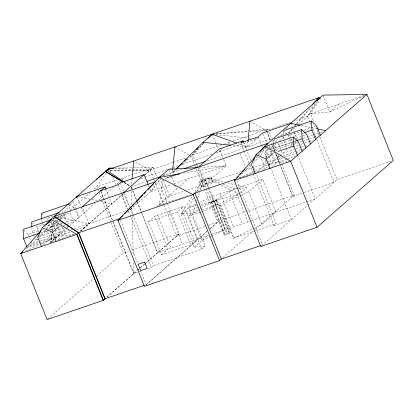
<?xml version="1.0" encoding="UTF-8"?>
<svg xmlns="http://www.w3.org/2000/svg" width="414" height="414" viewBox="0 0 414 414"><rect width="100%" height="100%" fill="white"/><g stroke="black" fill="none" stroke-linecap="round" stroke-linejoin="round"><path stroke-width="0.31" stroke-dasharray="2.07 1.55" d="M131.502 184.173L131.931 179.666M172.762 169.435L172.457 172.654L175.846 169.688M248.053 141.19L247.51 146.98L232.244 145.386M51.75 234.148L50.611 242.387L60.961 233.294L68.931 230.562M52.19 230.981L53.416 222.111M53.768 219.58L54.032 217.676M51.776 234.22L50.632 242.371L65.816 229.066M53.836 219.513L54.099 217.635M163.012 179.179L159.25 205.282L189.488 194.937M265.571 160.435L264.282 169.347L269.105 165.124M265.938 157.889L267.315 148.341M195.832 203.921L193.002 213.044L181.161 214.121L194.352 247.111L205.209 246.123L192.013 213.138L188.577 216.144L201.773 249.135L153.418 265.679L151.182 267.635L148.181 268.665M196.588 201.489L196.966 200.272M197.721 197.84L199.796 191.149M199.988 190.543L203.005 180.814L205.561 179.935L208.915 178.025L224.367 182.015M46.694 229.361L50.43 221.495M260.727 155.721L264.199 148.419M197.794 207.43L181.161 214.121L188.582 207.616L193.519 197.913M196.712 191.63L202.518 180.214L207.611 178.144L208.915 178.025M314.966 103.484L307.607 116.344L294.84 120.717M127.465 212.051L150.955 191.516L157.149 181.156M181.161 214.121L192.272 196.169M194.968 191.811L201.701 180.928L202.518 180.214M317.398 101.637L307.607 116.344L309.765 121.747M298.416 124.397L310.603 113.715L321.233 97.751M106.087 172.969L96.819 186.864L93.424 189.84M150.023 189.188L150.955 191.516L160.942 178.931M163.339 175.909L165.336 173.394M56.801 221.495L58.012 219.994M58.415 219.492L62.048 214.99M64.47 211.989L73.749 200.485M241.869 173.952L246.651 169.761L251.091 164.26M253.922 160.756L257.555 156.254M257.958 155.752L261.591 151.25M270.57 148.362L273.395 144.859M275.413 142.359L278.239 138.856M280.661 135.854L284.697 130.85M286.312 128.852L287.528 127.352M292.061 128.93L288.744 132.873L276.614 137.024M294.545 125.975L296.207 124.003M296.621 123.512L309.879 107.743M292.129 129.044L288.744 132.873L294.545 127.786M295.089 125.696L296.357 124.262M296.781 123.781L312.855 105.596M256.131 156.585L257.834 154.681M258.264 154.205L259.537 152.776M130.312 209.562L138.436 200.604M203.812 143.151L192.795 154.836L181.658 164.596M203.31 143.57L191.33 156.119L190.114 156.533M175.194 169.942L172.457 172.654L175.691 169.533M186.667 159.618L187.578 158.712M193.959 152.378L195.325 151.017M38.16 236.834L45.473 230.432M26.32 248.643L27.257 247.826L53.603 238.811M27.588 247.536L38.145 238.283M38.616 237.869L47.574 230.018M48.045 229.61L55.59 222.996M56.076 222.572L58.503 220.445M58.985 220.02L67.234 212.791M70.142 210.245L90.029 192.815M57.608 227.648L59.973 225.573M43.263 244.85L50.389 238.609L47.155 230.515M50.617 242.335L54.363 239.049M55.3 238.231L57.649 236.171L73.578 234.681M66.287 228.657L68.165 227.007M69.583 225.77L95.308 203.222M98.687 200.262L113.638 187.159M116.991 184.225L120.272 181.348M122.146 179.702L124.961 177.239M58.364 239.473L65.091 233.574L62.55 227.219M80.533 231.131L89 223.695L82.251 206.819M80.482 231.183L84.596 227.581M123.455 193.566L85.838 226.525L76.316 229.786M144.807 174.879L153.102 167.613L156.937 177.208M156.414 206.689L177.865 187.889M179.769 186.228L188.318 178.729M223.053 148.362L219.182 151.757L218.716 150.593M228.378 143.699L230.319 142.002L224.869 143.865M159.726 204.863L169.766 196.065L241.207 171.624M148.455 221.744L154.769 216.212L183.785 206.286L196.981 239.271L190.673 244.803L161.651 254.729L148.455 221.744L177.477 211.813L183.785 206.286M47.574 319.122L93.631 278.762M96.545 276.21L123.206 252.845L128.713 250.962M258.155 137.65L247.51 146.98L237.331 143.322M216.025 133.919L267.842 129.163L266.368 130.457L248.954 131.683M252.882 162.925L259.516 157.113M269.845 149.438L276.143 143.917M279.538 140.941L284.382 136.698M107.107 297.024L137.2 270.647M137.686 270.223L144.481 264.267M144.967 263.842L179.49 233.589L158.138 180.209M271.988 154.039L273.84 152.414M161.651 254.729L167.96 249.202L154.769 216.212M201.954 211.57L220.196 205.328L239.349 196.039M269.586 164.7L279.631 155.897M280.118 155.473L287.363 149.123M290.261 146.582L292.677 144.465M294.608 142.773L296.543 141.081M338.755 104.085L329.756 111.971L310.603 113.715L313.962 122.114M240.591 193.048L246.625 187.759L237.351 185.368M271.765 166.718L278.865 160.497L276.091 153.563M239.934 195.76L248.679 191.61L262.766 179.262L275.962 212.253L261.876 224.595L233.387 238.319L220.196 205.328M206.938 231.493L146.261 284.661L140.983 271.465M210.338 228.512L217.619 222.132M146.406 284.589L207.047 231.452M209.955 228.901L219.182 220.817L294.266 195.129L255.355 229.227M194.352 247.111L207.347 235.726M201.773 249.135L205.209 246.123M222.784 257.772L253.409 230.934M253.306 173.994L273.959 225.635L276.195 223.674L255.78 172.638M261.275 245.383L262.486 244.969L307.374 205.649M307.861 205.225L336.996 179.697L390.852 161.269M80.476 231.152L123.682 193.348M144.791 174.884L153.102 167.613L116.386 168.074M196.96 191.304L226.142 165.791L223.115 158.226M106.89 297.112L137.2 270.59M137.686 270.166L144.491 264.21M144.978 263.785L179.49 233.589L131.16 250.123M198.021 210.141L193.002 213.044L198.503 211.166M198.575 209.815L200.247 208.847M200.806 208.527L211.952 202.063A3.276 0.44 -21.8 0 0 216.895 199.843A3.276 0.44 -21.8 0 0 212.827 200.914A3.276 0.44 -21.8 0 0 211.952 202.063L225.149 235.054A3.276 0.44 -21.8 0 0 230.091 232.834A3.276 0.44 -21.8 0 0 226.023 233.905A3.276 0.44 -21.8 0 0 225.149 235.054M25.906 251.117L39.221 244.85M41.535 243.758L53.665 238.05M54.234 237.781L57.649 236.171M364.589 95.546L329.756 111.971L323.453 96.214M239.618 178.051L254.801 170.889M255.386 170.615L267.516 164.896M268.091 164.627L271.512 163.012L286.804 161.62M210.969 236.27L201.778 240.606L188.582 207.616L196.05 204.097M199.496 202.472L211.564 196.779L262.766 179.262M221.345 185.353L239.199 194.264L216.222 205.101L202.167 209.908M211.544 236.001L224.755 229.77L208.527 188.494M201.354 205.996L216.926 199.708L230.122 232.699M117.617 179.748L96.819 186.864L97.538 188.665M121.292 178.496L153.102 167.613M310.603 113.715L364.465 95.287M221.842 144.9L192.795 154.836L196.629 164.436M233.341 140.967L247.867 135.994M248.472 135.787L267.842 129.163M172.545 162.547L150.127 170.216L107.992 170.868M173.15 162.34L185.876 157.988M291.233 121.949L266.362 130.457L249.942 121.23M140.455 178.693L144.093 177.446M144.698 177.239L167.116 169.569M169.538 168.741L178.02 165.838M182.263 164.389L211.916 154.246M216.155 152.792L256.706 138.923L254.796 138.721M131.259 186.75L145.8 181.777M162.764 175.971L182.222 169.316M207.238 160.756L272.371 138.473M53.427 215.999L46.699 218.302L47.62 220.615M73.614 209.096L74.836 208.677L78.536 217.919L65.076 222.525M287.223 134.39L288.517 135.632L300.75 131.445M303.809 130.4L315.432 126.425M164.834 178.558L166.045 178.144M53.008 218.654L70.137 212.796L69.702 204.309M294.214 136.196L300.942 133.893M301.552 133.681L304 132.847M35.935 226.147L36.799 226.975L44.753 224.253M49.033 222.789L52.702 221.537M55.15 220.698L57.598 219.86M60.046 219.022L64.941 217.35L62.359 214.861M277.81 143.425L278.674 144.258L292.134 139.653M295.803 138.395L306.815 134.628M271.807 149.024L293.836 141.49M294.447 141.277L295.674 140.858M303.017 138.348L306.686 137.091M307.302 136.884L312.808 135M313.419 134.788L323.21 131.44M34.176 236.296L32.095 231.095L40.66 228.166M44.334 226.913L55.341 223.146M57.789 222.308L60.237 221.469L61.391 224.357M275.129 151.265L273.97 148.378L295.994 140.843M150.955 191.516L171.443 184.504M173.854 183.681L226.142 165.791L200.536 167.38M267.304 148.678L270.316 151.576L271.543 151.162M273.99 150.323L297.236 142.369M23.955 230.313L28.261 234.459L39.884 230.479M42.331 229.646L43.553 229.227M46.001 228.388L56.402 224.833L60.102 234.076L40.51 240.777M107.381 207.616L112.468 220.191M58.348 224.828L50.394 227.55L48.547 222.923M60.796 223.99L62.628 223.363M293.438 144.46L302.003 141.531M302.613 141.319L313.626 137.552M314.236 137.344L318.516 135.88M266.538 158.008L265.617 155.7L276.019 152.14M40.598 232.751L46.544 230.717M49.406 229.734L51.698 228.952L51.3 221.071M47.527 231.043L45.695 231.669L45.23 230.515M49.975 230.205L62.825 225.806M63.435 225.599L66.494 224.554M67.104 224.341L73.832 222.044L70.137 212.796M293.019 147.115L298.52 145.231M300.968 144.393L308.922 141.671M309.532 141.464L313.817 139.999M51.507 232.456L40.494 236.223L39.801 234.49M55.181 231.198L64.356 228.062M66.804 227.224L68.636 226.598M295.218 149.107L282.369 153.501L281.448 151.193M295.829 148.9L300.724 147.224M301.335 147.017L308.063 144.714M38.854 239.297L35.795 240.343L35.102 238.609M39.465 239.085L53.535 234.272M54.146 234.065L63.937 230.717M280.728 156.575L277.67 157.62L276.05 153.578M283.176 155.742L294.799 151.762M295.41 151.555L303.364 148.833M71.322 229.749L125.38 211.249M244.834 170.382L266.233 163.059M268.681 162.221L274.803 160.13L271.31 151.395M282.581 157.894L274.016 160.823L270.316 151.576M285.029 157.056L295.425 153.501M296.041 153.289L299.71 152.036M38.067 241.616L31.961 243.706L28.261 234.459M29.606 245.766L38.735 242.64M39.346 242.433L53.691 237.522M54.26 237.331L70.359 231.824M287.057 158.872L269.312 164.943L268.619 163.209M287.668 158.666L295.622 155.943M51.217 242.18L54.865 240.927M58.488 239.69L74.375 234.252M239.194 177.932L255.096 172.493M263.718 169.543L256.934 171.862L264.158 165.528L261.156 158.019M188.577 216.144L201.344 211.777M204.925 226.474L176.519 236.192L164.28 205.603M208.552 225.237L217.717 222.101L196.365 168.715M292.755 196.433L280.04 164.643L292.75 196.438L303.685 192.696M304.29 192.489L333.953 182.341L316.917 139.756M141.764 213.158L157.599 252.747L208.547 235.318M212.149 234.086L251.019 220.786M251.624 220.579L315.137 198.849L298.101 156.264M233.387 238.319L254.791 230.996M255.402 230.789L276.195 223.674M140.972 271.129L133.769 273.592L112.66 220.812L133.769 273.592L133.396 260.727M273.959 225.635L291.373 219.674L270.715 168.037M188.582 207.616L196.65 205.489M200.992 204.345L239.199 194.264M183.573 173.161L226.142 165.791M201.701 180.928L203.005 180.814M237.895 188.556L234.779 188.841L215.829 199.817L229.025 232.808M238.521 188.499L246.625 187.759M216.056 134.001L248.307 131.724M110.543 170.195L150.127 170.216L153.729 179.21M114.404 168.415L150.127 170.216L133.701 160.994M216.004 134.669L248.436 138.059M249.073 138.126L250.346 138.255M301.351 125.551L316.933 128.79M77.604 196.624L97.513 200.78M100.623 201.421L111.821 203.766L106.238 189.793M56.801 216.91L89 223.695M227.457 182.812L234.878 184.727M207.611 178.144L220.605 183.257M222.965 184.189L234.779 188.841L247.976 221.826M208.097 178.744L219.037 184.204M174.899 146.903L189.136 154.893M189.684 155.198L191.33 156.119L194.927 165.119M124.117 182.548L130.162 186.103M124.076 182.558L130.11 186.129M124.821 182.445L130.141 186.046M286.793 133.976L283.352 130.658L283.626 136.113M273.939 139.694L276.091 141.769M69.671 203.698L74.836 208.677M56.402 224.833L53.484 222.018L52.304 230.458L51.698 228.952M41.535 213.329L44.546 216.227M32.494 222.83L34.217 224.492M211.564 196.779L213.603 200.583L226.794 233.574M205.561 179.935L208.785 187.547M209.034 188.132L216.222 205.101L214.183 201.297L227.379 234.288M315.908 126.901L336.996 179.697M309.962 122.363L310.966 124.743M312.601 128.961L316.72 139.14M290.757 123.346L292.155 126.839M292.387 127.424L294.018 131.497M294.25 132.082L297.278 139.647M289.464 134.674L290.902 138.271M291.145 138.871L292.822 143.068M288.517 135.632L289.671 138.519M289.904 139.099L292.212 144.879M284.273 140.91L286.819 147.265M278.674 144.258L281.215 150.613M269.038 132.164L276.956 151.954M278.156 154.955L281.515 163.354M281.753 163.949L294.23 195.139M269.214 146.158L269.912 147.901M262.838 133.562L266.564 142.877M264.763 146.126L271.512 163.012M258.227 136.811L261.353 144.621M261.591 145.221L262.31 147.022M263.273 149.423L266.393 157.227M267.594 160.234L270.477 167.437M243.53 142.012L250.977 160.627M253.14 166.03L253.86 167.83M254.098 168.431L255.541 172.038M240.819 142.773L243.939 150.577M244.177 151.177L253.063 173.394M240.13 153.459L245.486 166.847M245.719 167.432L246.651 169.761M248.679 191.61L261.876 224.595M236.855 180.778L262.523 244.959M219.855 150.075L222.882 157.641M212.185 134.271L217.78 148.264M228.973 190.823L242.169 223.814M220.269 193.804L233.465 226.789M211.161 177.12L213.143 182.077M220.688 204.899L233.879 237.884M216.243 200.324L229.439 233.31M198.746 166.956L205.499 183.837M196.873 165.036L224.735 234.552M210.861 202.177L224.052 235.162M195.165 165.719L196.127 168.115M199.45 181.839L201.432 186.792M168.772 169.968L170.449 174.159M171.65 177.156L174.522 184.349M174.765 184.944L176.442 189.141M180.887 207.274L194.078 240.265M177.477 211.813L190.673 244.803M163.478 180.344L169.766 196.065M159.675 177.937L167.344 197.116M169.279 211.249L182.47 244.234M153.967 179.811L154.448 181.011M155.405 183.412L164.042 205.002M148.393 185.11L149.092 186.859M157.667 215.218L170.863 248.209M131.45 187.366L136.967 201.163M137.205 201.763L141.526 212.558M120.272 182.817L123.636 191.221M124.598 193.623L129.882 206.834M130.84 209.236L132.765 214.038M133.003 214.638L153.418 265.679M123.558 192.676L129.38 207.233M118.037 184.773L127.647 208.791M128.604 211.192L151.182 267.635M121.509 194.704L127.331 209.256M110.233 170.49L110.931 172.234M112.556 176.312L115.816 184.463M120.593 220.486L137.867 263.671M100.928 191.299L107.443 207.595M100.861 191.32L112.417 220.212M97.782 189.265L98.739 191.661M98.977 192.262L123.206 252.845M76.983 196.49L80.937 206.384M81.17 206.964L83.731 213.365M72.605 200.329L75.633 207.89M75.865 208.475L79.353 217.205M62.359 210.892L63.528 213.826M63.766 214.416L67.943 224.864M57.893 215.601L59.062 218.535M54.508 216.972L56.138 221.045M57.235 223.979L60.961 233.294M51.238 219.855L54.958 229.159M55.191 229.739L57.748 236.135M41.995 222.421L43.382 225.889M36.799 226.975L38.647 231.602M131.502 187.351L137.008 201.152M137.246 201.747L157.599 252.747M205.049 179.019L208.309 187.899M283.657 136.718L283.781 139.145M273.54 139.885L273.97 148.378M265.183 147.208L265.617 155.7M59.807 212.982L59.895 214.799M59.926 215.404L60.144 219.653M41.84 219.389L41.964 221.816M31.909 227.457L32.095 231.095M131.279 187.392L131.316 188.68M131.388 191.252L131.761 204.118M131.854 207.336L132.097 215.699M132.113 216.341L133.251 255.583M270.207 140.051L266.368 130.457L270.202 140.056M274.523 150.846L271.646 143.648L274.518 150.851M279.802 164.042L275.724 153.848L279.797 164.047M201.463 181.674A6.313 0.844 -21.8 0 0 211.073 177.394A6.313 0.844 -21.8 0 0 203.388 179.371A6.313 0.844 -21.8 0 0 201.463 181.674M203.445 186.626A6.313 0.844 -21.8 0 0 213.055 182.351A6.313 0.844 -21.8 0 0 205.37 184.328A6.313 0.844 -21.8 0 0 203.445 186.626"/><path stroke-width="0.62" d="M131.994 179.024L133.701 160.994L318.169 97.89L319.944 97.771M172.762 169.435L174.899 146.903M248.115 140.543L249.942 121.23M51.139 219.891L42.233 227.695L37.695 237.248L41.39 246.49M265.001 146.732L256.002 154.619L251.464 164.167L255.159 173.414M158.779 178.429L159.431 177.342L168.534 169.367L197.338 167.577M108.587 169.228L109.301 168.162L113.809 168.105M105.648 171.36L106.714 170.195L133.701 160.994M76.171 197.483L76.978 196.484M312.782 104.297L318.169 97.89L319.199 98.418L317.088 100.814M41.183 230.37L20.7 253.57L47.087 319.551L103.391 300.29L105.161 298.722M45.876 225.05L50.994 219.254L109.301 168.162L112.489 168.322M260.049 151.457L264.763 146.126L323.003 95.091L366.913 94.449L393.3 160.43L317.052 227.245L260.753 246.506L234.36 180.53L255.34 156.787M236.984 178.025L238.262 176.597M239.965 174.692L241.238 173.259M242.516 171.831L244.643 169.45M266.771 144.677L268.049 143.244L166.651 177.937M122.979 181.917L105.425 171.551L106.714 170.195L107.992 170.195M260.67 245.59L221.324 259.05L219.549 260.603L144.367 286.328L117.974 220.346L159.431 177.342L179.764 173.823M122.549 215.911L117.974 220.346L193.162 194.627L195.061 192.965M124.774 213.603L131.461 206.679M132.356 205.753L134.136 203.905M136.366 201.597L142.607 195.134M143.943 193.747L145.728 191.899M147.953 189.591L153.749 183.588M176.105 169.036L202.989 142.333L212.185 134.271L213.464 134.157L212.185 134.271L208.03 138.286M176.157 169.083L182.16 163.282M184.468 161.051L186.316 159.266M196.479 149.449L198.327 147.663M22.573 251.929L20.7 253.57L76.999 234.308L103.391 300.29M42.233 227.695L52.397 232.218L57.132 228.067M106.005 189.208L105.073 186.88L82.251 206.819M105.606 298.235L103.174 300.362L76.787 234.381L78.577 232.813L119.874 218.685L117.974 220.346M243.53 142.012L243.049 140.812L240.819 142.773L258.227 136.811L262.605 132.977L290.757 123.346L300.103 125.292M159.431 177.342L193.162 194.627L194.932 193.074L235.525 179.184M103.174 300.362L104.97 298.789L78.577 232.813L54.275 216.382M256.002 154.619L266.166 159.136L271.501 154.463M366.913 94.449L290.664 161.269L234.36 180.53M96.343 179.5L109.301 168.162M123.015 181.901L105.425 171.551L106.175 170.899M123.558 192.676L144.201 174.63L148.16 184.53M198.746 166.956L219.389 148.911L243.049 140.812M105.425 171.551L105.803 171.22M76.983 196.49L105.073 186.88M144.201 174.63L120.272 182.817L118.037 184.773L100.628 190.73M69.06 203.911L41.535 213.329L41.809 218.783M283.963 130.446L311.488 121.028L316.653 126.006L320.353 135.249M147.011 181.363L160.342 176.804M184.054 168.689L205.406 161.382M59.161 212.584L31.635 222.002L31.883 226.851M274.12 139.073L301.651 129.654L306.815 134.628L310.51 143.875M155.535 181.741L54.208 216.413L78.577 232.813M304.611 132.635L311.954 130.125L311.488 121.028M265.767 146.396L293.293 136.977L298.458 141.95L302.158 151.198M50.529 220.098L23.096 229.485L23.562 238.578L26.796 246.666M296.605 140.631L302.111 138.747L301.651 129.654M277.851 151.514L293.759 146.07L293.293 136.977M23.562 238.578L39.382 233.165M144.45 285.282L105.063 298.758L78.676 232.782M214.095 134.472L212.185 134.271L236.73 143.104M202.989 142.333L230.971 145.252M317.559 128.92L325.658 130.601M264.763 146.126L290.664 161.269L317.052 227.245M50.994 219.254L76.787 234.381M106.714 170.195L124.288 182.082M311.954 130.125L315.649 139.373M302.111 138.747L305.811 147.995M293.759 146.07L297.454 155.317M266.166 159.136L269.866 168.384M194.932 193.074L221.324 259.05M193.162 194.627L219.549 260.603M52.397 232.218L56.097 241.46M144.605 262.067L138.152 264.277L140.693 270.632L147.151 268.422L144.605 262.067"/></g></svg>
